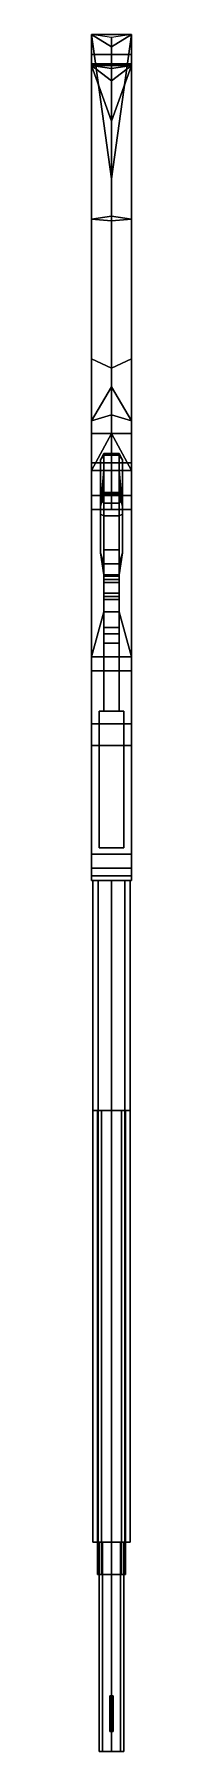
# Model space of a CAD drawing. Extents: x -0.1 to 0.1, y -4.7 to 6.3.
import ezdxf

# ---------------------------------------------------------------- set-up
doc = ezdxf.new("R2010")
doc.units = 0
doc.layers.get('0').update_dxf_attribs({"linetype": 'CONTINUOUS'})

msp = doc.modelspace()

# ---------------------------------------------------------------- linework, layer by layer
for points in [[(-0.13, 6.33, -0.29), (-0.13, 5.14, -1.03), (-0.13, 4.24, -0.66), (-0.13, 5.14, -0.23)], [(-0.13, 6.33, -0.29), (-0.13, 6.2, -0.77), (-0.13, 5.14, -1.03), (-0.13, 6.33, -0.29)], [(0, 5.4, -0.17), (-0.13, 6.33, -0.29), (-0.13, 5.14, -0.23), (0, 5.16, -0.17)], [(0, 6.25, -0.22), (-0.13, 6.33, -0.29), (-0.13, 6.33, -0.29), (0, 5.4, -0.17)], [(0, 6.31, -0.23), (-0.13, 6.33, -0.29), (-0.13, 6.33, -0.29), (0, 6.25, -0.22)], [(0.13, 6.2, -0.77), (0.13, 6.33, -0.29), (-0.13, 6.33, -0.29), (-0.13, 6.2, -0.77)], [(0.13, 6.33, -0.29), (0, 6.31, -0.23), (0, 6.31, -0.23), (-0.13, 6.33, -0.29)], [(0.13, 6.33, -0.29), (0, 5.4, -0.17), (0, 5.16, -0.17), (0.13, 5.14, -0.23)], [(0.13, 6.33, -0.29), (0, 6.25, -0.22), (0, 5.4, -0.17), (0.13, 6.33, -0.29)], [(0.13, 6.33, -0.29), (0, 6.31, -0.23), (0, 6.25, -0.22), (0.13, 6.33, -0.29)], [(0.13, 5.14, -1.03), (0.13, 6.33, -0.29), (0.13, 5.14, -0.23), (0.13, 4.24, -0.66)], [(0.13, 6.2, -0.77), (0.13, 6.33, -0.29), (0.13, 6.33, -0.29), (0.13, 5.14, -1.03)], [(-0.13, 6.2, -0.77), (-0.13, 6.14, -1.27), (-0.13, 5.14, -1.03), (-0.13, 6.2, -0.77)], [(0.13, 6.14, -1.27), (0.13, 6.2, -0.77), (-0.13, 6.2, -0.77), (-0.13, 6.14, -1.27)], [(0.13, 6.14, -1.27), (0.13, 6.2, -0.77), (0.13, 6.2, -0.77), (0.13, 5.14, -1.03)], [(-0.13, 6.14, -1.27), (-0.13, 6.13, -1.49), (-0.13, 5.14, -1.03), (-0.13, 6.14, -1.27)], [(-0.13, 6.13, -1.49), (0, 6.14, -1.59), (0, 6.11, -1.62), (-0.13, 6.13, -1.49)], [(0.13, 6.13, -1.49), (0.13, 6.14, -1.27), (-0.13, 6.14, -1.27), (-0.13, 6.13, -1.49)], [(0, 6.14, -1.59), (0.13, 6.13, -1.49), (-0.13, 6.13, -1.49), (0, 6.14, -1.59)], [(-0.13, 6.13, -1.49), (0, 5.77, -1.52), (0, 5.13, -1.21), (-0.13, 5.14, -1.03)], [(-0.13, 6.13, -1.49), (0, 6.03, -1.62), (0, 5.77, -1.52), (-0.13, 6.13, -1.49)], [(-0.13, 6.13, -1.49), (0, 6.11, -1.62), (0, 6.03, -1.62), (-0.13, 6.13, -1.49)], [(0, 6.14, -1.59), (0.13, 6.13, -1.49), (0.13, 6.13, -1.49), (0, 6.11, -1.62)], [(0, 5.77, -1.52), (0.13, 6.13, -1.49), (0.13, 5.14, -1.03), (0, 5.13, -1.21)], [(0, 6.03, -1.62), (0.13, 6.13, -1.49), (0.13, 6.13, -1.49), (0, 5.77, -1.52)], [(0, 6.11, -1.62), (0.13, 6.13, -1.49), (0.13, 6.13, -1.49), (0, 6.03, -1.62)], [(0.13, 6.13, -1.49), (0.13, 6.14, -1.27), (0.13, 6.14, -1.27), (0.13, 5.14, -1.03)], [(0, 5.16, -0.17), (-0.13, 5.14, -0.23), (-0.13, 3.84, -0.23), (0, 4.06, -0.14)], [(-0.13, 5.14, -0.23), (-0.13, 4.24, -0.66), (-0.13, 3.76, -0.61), (-0.13, 3.84, -0.23)], [(-0.13, 5.14, -1.03), (0, 5.13, -1.21), (0, 4.18, -0.77), (-0.13, 4.24, -0.66)], [(0.13, 5.14, -0.23), (0, 5.16, -0.17), (0, 4.06, -0.14), (0.13, 3.84, -0.23)], [(0, 5.13, -1.21), (0.13, 5.14, -1.03), (0.13, 4.24, -0.66), (0, 4.18, -0.77)], [(0.13, 4.24, -0.66), (0.13, 5.14, -0.23), (0.13, 3.84, -0.23), (0.13, 3.76, -0.61)], [(-0.13, 4.24, -0.66), (0, 4.18, -0.77), (0, 3.76, -0.64), (-0.13, 3.76, -0.61)], [(0, 4.18, -0.77), (0.13, 4.24, -0.66), (0.13, 3.76, -0.61), (0, 3.76, -0.64)], [(0, 4.06, -0.14), (-0.13, 3.84, -0.23), (-0.13, 3.84, -0.23), (0, 3.88, -0.16)], [(0.13, 3.84, -0.23), (0, 4.06, -0.14), (0, 3.88, -0.16), (0.13, 3.84, -0.23)], [(0, 3.88, -0.16), (-0.13, 3.84, -0.23), (-0.13, 3.57, -0.23), (0, 3.57, -0.1)], [(0.13, 3.84, -0.23), (0, 3.88, -0.16), (0, 3.57, -0.1), (0.13, 3.57, -0.23)], [(-0.13, 3.84, -0.23), (-0.13, 3.76, -0.61), (-0.13, 3.52, -0.61), (-0.13, 3.57, -0.23)], [(0.13, 3.76, -0.61), (0.13, 3.84, -0.23), (0.13, 3.57, -0.23), (0.13, 3.52, -0.61)], [(-0.13, 3.52, -0.61), (0, 3.76, -0.64), (0.13, 3.52, -0.61)], [(-0.13, 3.52, -0.61), (-0.13, 3.76, -0.61), (0, 3.76, -0.64)], [(0, 3.76, -0.64), (0.13, 3.76, -0.61), (0.13, 3.52, -0.61)], [(-0.13, 3.57, -0.23), (-0.13, 3.36, -0.52), (-0.13, 2.32, 0.09), (-0.13, 3.27, 0.09)], [(-0.13, 3.57, -0.23), (-0.13, 3.52, -0.61), (-0.13, 3.36, -0.52), (-0.13, 3.57, -0.23)], [(0, 3.57, -0.1), (-0.13, 3.57, -0.23), (-0.13, 3.27, 0.09), (0, 3.27, 0.09)], [(-0.07, 3.59, -1.39), (-0.07, 3.29, -0.92), (-0.05, 3.38, -0.93), (-0.05, 3.63, -1.3)], [(-0.07, 3.59, -1.39), (-0.05, 3.63, -1.3), (-0.05, 3.63, -1.35), (-0.05, 3.62, -1.41)], [(-0.07, 3.34, -1.53), (-0.07, 3.59, -1.39), (-0.05, 3.62, -1.41), (-0.05, 3.37, -1.59)], [(-0.07, 3.34, -1.53), (-0.07, 2.99, -0.99), (-0.07, 3.29, -0.92), (-0.07, 3.59, -1.39)], [(-0.05, 3.63, -1.3), (-0.05, 3.38, -0.93), (0.05, 3.38, -0.93), (0.05, 3.63, -1.3)], [(-0.05, 3.63, -1.35), (-0.05, 3.63, -1.3), (0.05, 3.63, -1.3), (0.05, 3.63, -1.35)], [(-0.05, 3.62, -1.41), (-0.05, 3.63, -1.35), (0.05, 3.63, -1.35), (0.05, 3.62, -1.41)], [(-0.05, 3.37, -1.59), (-0.05, 3.62, -1.41), (0.05, 3.62, -1.41), (0.05, 3.37, -1.59)], [(0.13, 3.57, -0.23), (0, 3.57, -0.1), (0, 3.27, 0.09), (0.13, 3.27, 0.09)], [(0.07, 3.29, -0.92), (0.07, 3.59, -1.39), (0.05, 3.63, -1.3), (0.05, 3.38, -0.93)], [(0.05, 3.63, -1.3), (0.07, 3.59, -1.39), (0.05, 3.62, -1.41), (0.05, 3.63, -1.35)], [(0.07, 3.59, -1.39), (0.07, 3.34, -1.53), (0.05, 3.37, -1.59), (0.05, 3.62, -1.41)], [(0.07, 2.99, -0.99), (0.07, 3.34, -1.53), (0.07, 3.59, -1.39), (0.07, 3.29, -0.92)], [(0.13, 3.36, -0.52), (0.13, 3.57, -0.23), (0.13, 3.27, 0.09), (0.13, 2.32, 0.09)], [(0.13, 3.52, -0.61), (0.13, 3.57, -0.23), (0.13, 3.57, -0.23), (0.13, 3.36, -0.52)], [(-0.13, 3.52, -0.61), (0.13, 3.52, -0.61), (0.13, 3.36, -0.52), (-0.13, 3.36, -0.52)], [(-0.07, 3.29, -0.73), (-0.07, 2.99, -0.78), (-0.05, 2.92, -0.75), (-0.05, 3.52, -0.66)], [(-0.07, 3.29, -0.73), (-0.07, 3.29, -0.73), (-0.05, 3.52, -0.66), (-0.05, 3.46, -0.69)], [(-0.07, 3.29, -0.73), (-0.07, 3.29, -0.73), (-0.05, 3.46, -0.69), (-0.05, 3.38, -0.78)], [(-0.05, 3.52, -0.61), (-0.05, 2.92, -0.71), (-0.05, 2.82, -0.59), (-0.05, 3.36, -0.52)], [(-0.05, 3.52, -0.66), (-0.05, 2.92, -0.75), (-0.05, 2.92, -0.71), (-0.05, 3.52, -0.61)], [(0.05, 2.92, -0.71), (0.05, 3.52, -0.61), (0.05, 3.36, -0.52), (0.05, 2.82, -0.59)], [(0.05, 2.92, -0.75), (0.05, 3.52, -0.66), (0.05, 3.52, -0.61), (0.05, 2.92, -0.71)], [(0.07, 2.99, -0.78), (0.07, 3.29, -0.73), (0.05, 3.52, -0.66), (0.05, 2.92, -0.75)], [(0.07, 3.29, -0.73), (0.07, 3.29, -0.73), (0.05, 3.46, -0.69), (0.05, 3.52, -0.66)], [(0.07, 3.29, -0.73), (0.07, 3.29, -0.73), (0.05, 3.38, -0.78), (0.05, 3.46, -0.69)], [(-0.13, 3.36, -0.52), (0.13, 3.36, -0.52), (0.13, 1.05, -0.52), (-0.13, 1.05, -0.52)], [(-0.13, 3.36, -0.52), (-0.13, 1.05, -0.52), (-0.13, 1.75, 0.17), (-0.13, 2.32, 0.09)], [(-0.07, 3.29, -0.92), (-0.07, 3.29, -0.73), (-0.05, 3.38, -0.78), (-0.05, 3.38, -0.93)], [(-0.07, 3.34, -1.53), (-0.05, 3.37, -1.59), (-0.05, 3.31, -1.57)], [(-0.07, 3.24, -1.45), (-0.07, 3.34, -1.53), (-0.05, 3.31, -1.57), (-0.05, 3.23, -1.6)], [(-0.07, 3.24, -1.45), (-0.07, 2.99, -0.99), (-0.07, 3.34, -1.53), (-0.07, 3.24, -1.45)], [(-0.05, 3.38, -0.93), (-0.05, 3.38, -0.78), (0.05, 3.38, -0.78), (0.05, 3.38, -0.93)], [(-0.05, 3.31, -1.57), (-0.05, 3.37, -1.59), (0.05, 3.37, -1.59), (0.05, 3.31, -1.57)], [(-0.05, 2.82, -0.59), (-0.05, 2.47, -0.59), (-0.05, 1.97, -0.52), (-0.05, 3.36, -0.52)], [(0.07, 3.29, -0.73), (0.07, 3.29, -0.92), (0.05, 3.38, -0.93), (0.05, 3.38, -0.78)], [(0.07, 3.34, -1.53), (0.05, 3.31, -1.57), (0.05, 3.31, -1.57), (0.05, 3.37, -1.59)], [(0.05, 2.47, -0.59), (0.05, 2.82, -0.59), (0.05, 3.36, -0.52), (0.05, 1.97, -0.52)], [(0.07, 3.34, -1.53), (0.07, 3.24, -1.45), (0.05, 3.23, -1.6), (0.05, 3.31, -1.57)], [(0.07, 2.99, -0.99), (0.07, 3.24, -1.45), (0.07, 3.24, -1.45), (0.07, 3.34, -1.53)], [(0.13, 1.05, -0.52), (0.13, 3.36, -0.52), (0.13, 2.32, 0.09), (0.13, 1.75, 0.17)], [(-0.13, 3.27, 0.09), (-0.13, 2.32, 0.09), (-0.05, 2.61, 0.09), (-0.05, 3.27, 0.09)], [(-0.07, 2.99, -0.99), (-0.07, 2.99, -0.78), (-0.07, 3.29, -0.73), (-0.07, 3.29, -0.92)], [(-0.07, 2.99, -0.99), (-0.07, 3.24, -1.45), (-0.05, 3.23, -1.6), (-0.05, 2.85, -0.89)], [(-0.05, 3.23, -1.6), (-0.05, 3.31, -1.57), (-0.05, 3.27, -1.6)], [(-0.05, 3.27, -1.6), (-0.05, 3.31, -1.57), (0.05, 3.31, -1.57), (0.05, 3.27, -1.6)], [(-0.05, 3.27, 0.27), (0.05, 3.27, 0.27), (0.05, 3.27, 0.09), (-0.05, 3.27, 0.09)], [(-0.05, 3.01, 0.27), (0.05, 3.01, 0.27), (0.05, 3.27, 0.27), (-0.05, 3.27, 0.27)], [(-0.05, 3.27, 0.09), (-0.05, 2.61, 0.09), (-0.05, 2.61, 0.16), (-0.05, 3.27, 0.27)], [(-0.05, 2.61, 0.16), (-0.05, 3.01, 0.27), (-0.05, 3.27, 0.27), (-0.05, 2.61, 0.16)], [(-0.05, 3.23, -1.6), (-0.05, 3.27, -1.6), (0.05, 3.27, -1.6), (0.05, 3.23, -1.6)], [(-0.05, 2.85, -0.89), (-0.05, 3.23, -1.6), (0.05, 3.23, -1.6), (0.05, 2.85, -0.89)], [(0.05, 3.31, -1.57), (0.05, 3.23, -1.6), (0.05, 3.23, -1.6), (0.05, 3.27, -1.6)], [(0.05, 2.61, 0.09), (0.05, 3.27, 0.09), (0.05, 3.27, 0.27), (0.05, 2.61, 0.16)], [(0.05, 3.01, 0.27), (0.05, 2.61, 0.16), (0.05, 2.61, 0.16), (0.05, 3.27, 0.27)], [(0.13, 2.32, 0.09), (0.13, 3.27, 0.09), (0.05, 3.27, 0.09), (0.05, 2.61, 0.09)], [(0.07, 3.24, -1.45), (0.07, 2.99, -0.99), (0.05, 2.85, -0.89), (0.05, 3.23, -1.6)], [(0.07, 2.99, -0.78), (0.07, 2.99, -0.99), (0.07, 3.29, -0.92), (0.07, 3.29, -0.73)], [(-0.07, 2.99, -0.78), (-0.07, 2.99, -0.99), (-0.05, 2.85, -0.89), (-0.05, 2.92, -0.75)], [(-0.05, 2.82, 0.3), (0.05, 2.82, 0.3), (0.05, 3.01, 0.27), (-0.05, 3.01, 0.27)], [(-0.05, 3.01, 0.27), (-0.05, 2.61, 0.16), (-0.05, 2.69, 0.27), (-0.05, 2.82, 0.3)], [(0.05, 2.82, 0.3), (0.05, 2.69, 0.27), (0.05, 2.61, 0.16), (0.05, 3.01, 0.27)], [(0.07, 2.99, -0.99), (0.07, 2.99, -0.78), (0.05, 2.92, -0.75), (0.05, 2.85, -0.89)], [(-0.05, 2.85, -0.89), (-0.05, 2.84, -0.86), (-0.05, 2.84, -0.86), (-0.05, 2.92, -0.75)], [(-0.05, 2.92, -0.75), (-0.05, 2.84, -0.86), (0.05, 2.84, -0.86), (0.05, 2.92, -0.75)], [(-0.05, 2.92, -0.71), (-0.05, 2.92, -0.75), (0.05, 2.92, -0.75), (0.05, 2.92, -0.71)], [(-0.05, 2.82, -0.59), (-0.05, 2.92, -0.71), (0.05, 2.92, -0.71), (0.05, 2.82, -0.59)], [(0.05, 2.84, -0.86), (0.05, 2.85, -0.89), (0.05, 2.92, -0.75), (0.05, 2.84, -0.86)], [(-0.05, 2.85, -0.89), (-0.05, 1.97, -0.89), (-0.05, 2.51, -0.87), (-0.05, 2.73, -0.87)], [(-0.05, 2.85, -0.89), (-0.05, 2.73, -0.87), (-0.05, 2.73, -0.87), (-0.05, 2.84, -0.86)], [(0.05, 2.85, -0.89), (0.05, 1.97, -0.89), (-0.05, 1.97, -0.89), (-0.05, 2.85, -0.89)], [(-0.05, 2.84, -0.86), (-0.05, 2.73, -0.87), (0.05, 2.73, -0.87), (0.05, 2.84, -0.86)], [(-0.05, 2.8, 0.33), (0.05, 2.8, 0.33), (0.05, 2.82, 0.3), (-0.05, 2.82, 0.3)], [(-0.05, 2.82, 0.3), (-0.05, 2.69, 0.27), (-0.05, 2.71, 0.33), (-0.05, 2.8, 0.33)], [(-0.05, 2.47, -0.59), (-0.05, 2.82, -0.59), (0.05, 2.82, -0.59), (0.05, 2.47, -0.59)], [(-0.05, 2.71, 0.33), (0.05, 2.71, 0.33), (0.05, 2.8, 0.33), (-0.05, 2.8, 0.33)], [(0.05, 1.97, -0.89), (0.05, 2.85, -0.89), (0.05, 2.73, -0.87), (0.05, 2.51, -0.87)], [(0.05, 2.73, -0.87), (0.05, 2.85, -0.89), (0.05, 2.84, -0.86), (0.05, 2.73, -0.87)], [(0.05, 2.8, 0.33), (0.05, 2.71, 0.33), (0.05, 2.69, 0.27), (0.05, 2.82, 0.3)], [(-0.05, 2.73, -0.87), (-0.05, 2.51, -0.87), (0.05, 2.51, -0.87), (0.05, 2.73, -0.87)], [(-0.05, 2.69, 0.27), (0.05, 2.69, 0.27), (0.05, 2.71, 0.33), (-0.05, 2.71, 0.33)], [(-0.05, 2.61, 0.16), (0.05, 2.61, 0.16), (0.05, 2.69, 0.27), (-0.05, 2.69, 0.27)], [(-0.13, 2.32, 0.09), (0.13, 2.32, 0.09), (0.05, 2.61, 0.09), (-0.05, 2.61, 0.09)], [(-0.05, 2.61, 0.09), (0.05, 2.61, 0.09), (0.05, 2.61, 0.16), (-0.05, 2.61, 0.16)], [(-0.05, 2.51, -0.87), (-0.05, 1.97, -0.89), (-0.05, 1.97, -0.89), (-0.05, 2.41, -0.79)], [(-0.05, 2.51, -0.87), (-0.05, 2.41, -0.79), (0.05, 2.41, -0.79), (0.05, 2.51, -0.87)], [(-0.05, 2.41, -0.68), (-0.05, 1.97, -0.52), (-0.05, 1.97, -0.52), (-0.05, 2.47, -0.59)], [(-0.05, 2.41, -0.68), (-0.05, 2.47, -0.59), (0.05, 2.47, -0.59), (0.05, 2.41, -0.68)], [(0.05, 1.97, -0.89), (0.05, 2.51, -0.87), (0.05, 2.41, -0.79), (0.05, 1.97, -0.89)], [(0.05, 1.97, -0.52), (0.05, 2.41, -0.68), (0.05, 2.47, -0.59), (0.05, 1.97, -0.52)], [(-0.05, 2.41, -0.79), (-0.05, 1.97, -0.89), (-0.05, 1.97, -0.52), (-0.05, 2.41, -0.68)], [(-0.05, 2.41, -0.79), (-0.05, 2.41, -0.68), (0.05, 2.41, -0.68), (0.05, 2.41, -0.79)], [(0.05, 1.97, -0.89), (0.05, 2.41, -0.79), (0.05, 2.41, -0.68), (0.05, 1.97, -0.52)], [(-0.13, 2.23, 0.25), (0.13, 2.23, 0.25), (0.13, 2.32, 0.09), (-0.13, 2.32, 0.09)], [(-0.13, 2.32, 0.09), (-0.13, 1.75, 0.17), (-0.13, 1.89, 0.25), (-0.13, 2.23, 0.25)], [(-0.13, 1.89, 0.25), (0.13, 1.89, 0.25), (0.13, 2.23, 0.25), (-0.13, 2.23, 0.25)], [(0.13, 1.75, 0.17), (0.13, 2.32, 0.09), (0.13, 2.23, 0.25), (0.13, 1.89, 0.25)], [(-0.13, 1.75, 0.17), (0.13, 1.75, 0.17), (0.13, 1.89, 0.25), (-0.13, 1.89, 0.25)], [(0.08, 1.97, -1.55), (-0.08, 1.97, -1.55), (-0.08, 1.97, -0.52), (0.08, 1.97, -0.52)], [(-0.08, 1.97, -1.55), (-0.08, 1.09, -1.33), (-0.08, 1.09, -0.52), (-0.08, 1.97, -0.52)], [(-0.08, 1.97, -1.55), (0.08, 1.97, -1.55), (0.08, 1.09, -1.33), (-0.08, 1.09, -1.33)], [(0.08, 1.09, -1.33), (0.08, 1.97, -1.55), (0.08, 1.97, -0.52), (0.08, 1.09, -0.52)], [(-0.13, 0.88, 0.17), (0.13, 0.88, 0.17), (0.13, 1.75, 0.17), (-0.13, 1.75, 0.17)], [(-0.13, 1.05, -0.52), (-0.13, 0.88, -0.51), (-0.13, 0.88, 0.17), (-0.13, 1.75, 0.17)], [(0.13, 0.88, -0.51), (0.13, 1.05, -0.52), (0.13, 1.75, 0.17), (0.13, 0.88, 0.17)], [(-0.13, 1.05, -0.52), (0.13, 1.05, -0.52), (0.13, 0.96, -0.56), (-0.13, 0.96, -0.56)], [(-0.13, 0.96, -0.56), (-0.13, 0.91, -0.56), (-0.13, 0.88, -0.51), (-0.13, 1.05, -0.52)], [(-0.08, 1.09, -1.33), (0.08, 1.09, -1.33), (0.08, 1.09, -0.52), (-0.08, 1.09, -0.52)], [(0.13, 0.91, -0.56), (0.13, 0.96, -0.56), (0.13, 1.05, -0.52), (0.13, 0.88, -0.51)], [(-0.13, 0.96, -0.56), (0.13, 0.96, -0.56), (0.13, 0.91, -0.56), (-0.13, 0.91, -0.56)], [(-0.13, 0.91, -0.56), (0.13, 0.91, -0.56), (0.13, 0.88, -0.51), (-0.13, 0.88, -0.51)], [(-0.13, 0.88, -0.51), (0.13, 0.88, -0.51), (0.13, 0.88, 0.17), (-0.13, 0.88, 0.17)], [(-0.085, 0.88, 0.085), (-0.12, 0.88), (-0.12, -3.38), (-0.085, -3.38, 0.085)], [(-0.12, 0.88), (-0.085, 0.88, -0.085), (-0.085, -3.38, -0.085), (-0.12, -3.38)], [(-0.12, 0.88, -0.44), (0.12, 0.88, -0.44), (0.12, -0.6, -0.44), (-0.12, -0.6, -0.44)], [(-0.12, 0.88, -0.12), (-0.12, 0.88, -0.44), (-0.12, -0.6, -0.44), (-0.12, -0.6, -0.12)], [(0.12, 0.88, -0.12), (-0.12, 0.88, -0.12), (-0.12, -0.6, -0.12), (0.12, -0.6, -0.12)], [(0, 0.88, 0.12), (-0.085, 0.88, 0.085), (-0.085, -3.38, 0.085), (0, -3.38, 0.12)], [(-0.085, 0.88, -0.085), (0, 0.88, -0.12), (0, -3.38, -0.12), (-0.085, -3.38, -0.085)], [(0.085, 0.88, 0.085), (0, 0.88, 0.12), (0, -3.38, 0.12), (0.085, -3.38, 0.085)], [(0, 0.88, -0.12), (0.085, 0.88, -0.085), (0.085, -3.38, -0.085), (0, -3.38, -0.12)], [(0.12, 0.88), (0.085, 0.88, 0.085), (0.085, -3.38, 0.085), (0.12, -3.38)], [(0.085, 0.88, -0.085), (0.12, 0.88), (0.12, -3.38), (0.085, -3.38, -0.085)], [(0.12, 0.88, -0.44), (0.12, 0.88, -0.12), (0.12, -0.6, -0.12), (0.12, -0.6, -0.44)], [(0.12, -0.6, -0.12), (-0.12, -0.6, -0.12), (-0.12, -0.6, -0.44), (0.12, -0.6, -0.44)], [(-0.064, -0.6, -0.206), (-0.09, -0.6, -0.27), (-0.09, -3.59, -0.27), (-0.064, -3.59, -0.206)], [(-0.09, -0.6, -0.27), (-0.064, -0.6, -0.334), (-0.064, -3.59, -0.334), (-0.09, -3.59, -0.27)], [(0, -0.6, -0.18), (-0.064, -0.6, -0.206), (-0.064, -3.59, -0.206), (0, -3.59, -0.18)], [(-0.064, -0.6, -0.334), (0, -0.6, -0.36), (0, -3.59, -0.36), (-0.064, -3.59, -0.334)], [(0.064, -0.6, -0.206), (0, -0.6, -0.18), (0, -3.59, -0.18), (0.064, -3.59, -0.206)], [(0, -0.6, -0.36), (0.064, -0.6, -0.334), (0.064, -3.59, -0.334), (0, -3.59, -0.36)], [(0.09, -0.6, -0.27), (0.064, -0.6, -0.206), (0.064, -3.59, -0.206), (0.09, -3.59, -0.27)], [(0.064, -0.6, -0.334), (0.09, -0.6, -0.27), (0.09, -3.59, -0.27), (0.064, -3.59, -0.334)], [(-0.085, -3.38, 0.085), (-0.12, -3.38), (-0.08, -3.38), (-0.057, -3.38, 0.057)], [(-0.12, -3.38), (-0.085, -3.38, -0.085), (-0.057, -3.38, -0.057), (-0.08, -3.38)], [(-0.085, -3.38, -0.085), (0, -3.38, -0.12), (0, -3.38, -0.08), (-0.057, -3.38, -0.057)], [(0, -3.38, 0.12), (-0.085, -3.38, 0.085), (-0.057, -3.38, 0.057), (0, -3.38, 0.08)], [(-0.057, -3.38, 0.057), (-0.08, -3.38), (-0.08, -4.73), (-0.057, -4.73, 0.057)], [(-0.08, -3.38), (-0.057, -3.38, -0.057), (-0.057, -4.73, -0.057), (-0.08, -4.73)], [(0, -3.38, 0.08), (-0.057, -3.38, 0.057), (-0.057, -4.73, 0.057), (0, -4.73, 0.08)], [(-0.057, -3.38, -0.057), (0, -3.38, -0.08), (0, -4.73, -0.08), (-0.057, -4.73, -0.057)], [(0.057, -3.38, 0.057), (0, -3.38, 0.08), (0, -4.73, 0.08), (0.057, -4.73, 0.057)], [(0, -3.38, -0.08), (0.057, -3.38, -0.057), (0.057, -4.73, -0.057), (0, -4.73, -0.08)], [(0, -3.38, -0.12), (0.085, -3.38, -0.085), (0.057, -3.38, -0.057), (0, -3.38, -0.08)], [(0.085, -3.38, 0.085), (0, -3.38, 0.12), (0, -3.38, 0.08), (0.057, -3.38, 0.057)], [(0.08, -3.38), (0.057, -3.38, 0.057), (0.057, -4.73, 0.057), (0.08, -4.73)], [(0.057, -3.38, -0.057), (0.08, -3.38), (0.08, -4.73), (0.057, -4.73, -0.057)], [(0.085, -3.38, -0.085), (0.12, -3.38), (0.08, -3.38), (0.057, -3.38, -0.057)], [(0.12, -3.38), (0.085, -3.38, 0.085), (0.057, -3.38, 0.057), (0.08, -3.38)], [(-0.09, -3.59, -0.27), (-0.064, -3.59, -0.334), (0, -3.59, -0.36), (0.064, -3.59, -0.334)], [(-0.064, -3.59, -0.206), (-0.09, -3.59, -0.27), (0.064, -3.59, -0.334), (0.09, -3.59, -0.27)], [(0, -3.59, -0.18), (-0.064, -3.59, -0.206), (0.09, -3.59, -0.27), (0.064, -3.59, -0.206)], [(-0.01, -4.37, 0.25), (-0.01, -4.37, 0.076), (-0.01, -4.6, 0.076), (-0.01, -4.6, 0.17)], [(-0.01, -4.47, 0.31), (-0.01, -4.37, 0.25), (-0.01, -4.6, 0.17), (-0.01, -4.57, 0.25)], [(-0.01, -4.37, 0.25), (-0.01, -4.47, 0.31), (0.01, -4.47, 0.31), (0.01, -4.37, 0.25)], [(0, -4.37, 0.08), (-0.01, -4.37, 0.25), (0.01, -4.37, 0.25), (0.01, -4.37, 0.076)], [(-0.01, -4.37, 0.076), (-0.01, -4.37, 0.25), (-0.01, -4.37, 0.25), (0, -4.37, 0.08)], [(0.01, -4.37, 0.076), (0.01, -4.37, 0.25), (0.01, -4.6, 0.17), (0.01, -4.6, 0.076)], [(0.01, -4.37, 0.25), (0.01, -4.47, 0.31), (0.01, -4.57, 0.25), (0.01, -4.6, 0.17)], [(-0.01, -4.52, 0.31), (-0.01, -4.47, 0.31), (-0.01, -4.57, 0.25), (-0.01, -4.52, 0.31)], [(-0.01, -4.47, 0.31), (-0.01, -4.52, 0.31), (0.01, -4.52, 0.31), (0.01, -4.47, 0.31)], [(-0.01, -4.52, 0.31), (-0.01, -4.57, 0.25), (0.01, -4.57, 0.25), (0.01, -4.52, 0.31)], [(0.01, -4.47, 0.31), (0.01, -4.52, 0.31), (0.01, -4.52, 0.31), (0.01, -4.57, 0.25)], [(-0.01, -4.57, 0.25), (-0.01, -4.6, 0.17), (0.01, -4.6, 0.17), (0.01, -4.57, 0.25)], [(-0.01, -4.6, 0.17), (-0.01, -4.6, 0.076), (0, -4.6, 0.08), (0.01, -4.6, 0.17)], [(0.01, -4.6, 0.17), (0, -4.6, 0.08), (0.01, -4.6, 0.076), (0.01, -4.6, 0.17)], [(-0.057, -4.73, 0.057), (-0.08, -4.73), (0.057, -4.73, -0.057), (0.08, -4.73)], [(-0.08, -4.73), (-0.057, -4.73, -0.057), (0, -4.73, -0.08), (0.057, -4.73, -0.057)], [(0, -4.73, 0.08), (-0.057, -4.73, 0.057), (0.08, -4.73), (0.057, -4.73, 0.057)]]:
    msp.add_3dface(points)

doc.saveas('drawing.dxf')
